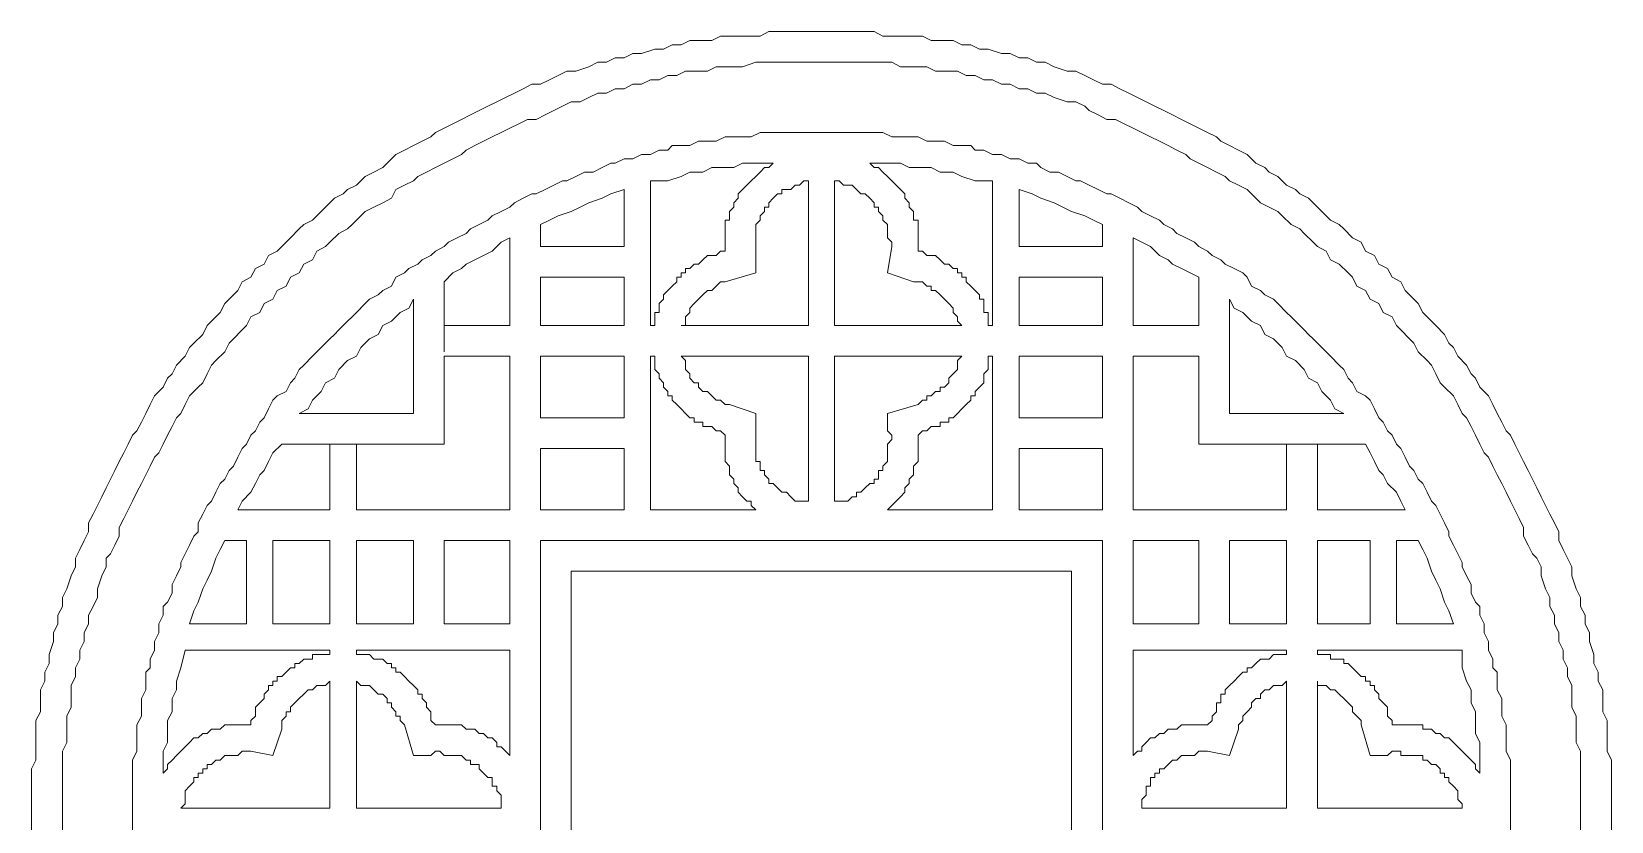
# Model space of a CAD drawing. Extents: x -66030 to 95157, y -13132 to 45879.
# Drawn here: x -27476 to -26070, y 14821 to 15524 of the extents above; entities that cross this region are included whole.
import ezdxf

# ---------------------------------------------------------------- set-up
doc = ezdxf.new("R2010")
doc.units = 0
doc.header["$LTSCALE"] = 100
doc.header["$MEASUREMENT"] = 0
doc.layers.get('0').update_dxf_attribs({"linetype": 'CONTINUOUS'})

msp = doc.modelspace()

# ---------------------------------------------------------------- linework, layer by layer
at = {"lineweight": 0}
for points in [[(-27475.7, 14813.4), (-27475.7, 14821.2), (-27475.7, 14829.1), (-27475.7, 14840.8), (-27475.7, 14848.6), (-27475.7, 14856.4), (-27475.7, 14868.1), (-27471.8, 14875.9), (-27471.8, 14883.7), (-27471.8, 14891.6), (-27471.8, 14903.3), (-27471.8, 14911.1), (-27467.9, 14918.9), (-27467.9, 14926.7), (-27467.9, 14938.4), (-27464, 14946.2), (-27464, 14954.1), (-27460.1, 14961.9), (-27460.1, 14969.7), (-27456.2, 14981.4), (-27456.2, 14989.2), (-27452.2, 14997), (-27452.2, 15004.8), (-27448.3, 15012.6), (-27448.3, 15020.5), (-27444.4, 15028.3), (-27440.5, 15040), (-27436.6, 15047.8), (-27436.6, 15055.6), (-27432.7, 15063.4), (-27428.8, 15071.2), (-27424.9, 15079), (-27424.9, 15086.9), (-27421, 15094.7), (-27417.1, 15102.5), (-27413.2, 15110.3), (-27409.3, 15118.1), (-27405.4, 15125.9), (-27401.5, 15133.7), (-27397.6, 15141.5), (-27393.7, 15149.4), (-27389.8, 15157.2), (-27385.8, 15165), (-27381.9, 15168.9), (-27378, 15176.7), (-27374.1, 15184.5), (-27370.2, 15192.3), (-27366.3, 15200.1), (-27358.5, 15207.9), (-27354.6, 15215.8), (-27350.7, 15219.7), (-27346.8, 15227.5), (-27339, 15235.3), (-27335.1, 15243.1), (-27331.2, 15247), (-27323.4, 15254.8), (-27319.4, 15262.6), (-27315.5, 15266.5), (-27307.7, 15274.3), (-27303.8, 15282.2), (-27299.9, 15286.1), (-27292.1, 15293.9), (-27288.2, 15301.7), (-27280.4, 15305.6), (-27276.5, 15313.4), (-27268.7, 15317.3), (-27264.8, 15325.1), (-27257, 15329), (-27249.1, 15336.8), (-27245.2, 15340.7), (-27237.4, 15348.6), (-27233.5, 15352.5), (-27225.7, 15356.4), (-27217.9, 15364.2), (-27214, 15368.1), (-27206.2, 15375.9), (-27198.4, 15379.8), (-27194.5, 15383.7), (-27186.6, 15387.6), (-27178.8, 15395.4), (-27171, 15399.3), (-27163.2, 15403.2), (-27159.3, 15407.1), (-27151.5, 15415), (-27143.7, 15418.9), (-27135.9, 15422.8), (-27128.1, 15426.7), (-27120.2, 15430.6), (-27116.3, 15434.5), (-27108.5, 15438.4), (-27100.7, 15442.3), (-27092.9, 15446.2), (-27085.1, 15450.1), (-27077.3, 15454), (-27069.5, 15457.9), (-27061.7, 15461.8), (-27053.8, 15465.7), (-27046, 15469.6), (-27038.2, 15473.5), (-27030.4, 15477.5), (-27022.6, 15477.5), (-27014.8, 15481.4), (-27007, 15485.3), (-26999.2, 15489.2), (-26991.3, 15489.2), (-26979.6, 15493.1), (-26971.8, 15497), (-26964, 15497), (-26956.2, 15500.9), (-26948.4, 15500.9), (-26940.6, 15504.8), (-26932.8, 15504.8), (-26921, 15508.7), (-26913.2, 15508.7), (-26905.4, 15512.6), (-26897.6, 15512.6), (-26889.8, 15516.5), (-26878.1, 15516.5), (-26870.3, 15516.5), (-26862.4, 15520.4), (-26854.6, 15520.4), (-26842.9, 15520.4), (-26835.1, 15520.4), (-26827.3, 15520.4), (-26819.5, 15524.3), (-26807.8, 15524.3), (-26800, 15524.3), (-26792.1, 15524.3), (-26780.4, 15524.3), (-26772.6, 15524.3), (-26772.6, 15524.3), (-26764.8, 15524.3), (-26753.1, 15524.3), (-26745.3, 15524.3), (-26737.5, 15524.3), (-26725.7, 15524.3), (-26717.9, 15520.4), (-26710.1, 15520.4), (-26702.3, 15520.4), (-26690.6, 15520.4), (-26682.8, 15520.4), (-26675, 15516.5), (-26667.1, 15516.5), (-26655.4, 15516.5), (-26647.6, 15512.6), (-26639.8, 15512.6), (-26632, 15508.7), (-26624.2, 15508.7), (-26612.5, 15504.8), (-26604.7, 15504.8), (-26596.8, 15500.9), (-26589, 15500.9), (-26581.2, 15497), (-26573.4, 15497), (-26565.6, 15493.1), (-26553.9, 15489.2), (-26546.1, 15489.2), (-26538.3, 15485.3), (-26530.4, 15481.4), (-26522.6, 15477.5), (-26514.8, 15477.5), (-26507, 15473.5), (-26499.2, 15469.6), (-26491.4, 15465.7), (-26483.6, 15461.8), (-26475.8, 15457.9), (-26467.9, 15454), (-26460.1, 15450.1), (-26452.3, 15446.2), (-26444.5, 15442.3), (-26436.7, 15438.4), (-26428.9, 15434.5), (-26421.1, 15430.6), (-26417.2, 15426.7), (-26409.4, 15422.8), (-26401.5, 15418.9), (-26393.7, 15415), (-26385.9, 15407.1), (-26378.1, 15403.2), (-26374.2, 15399.3), (-26366.4, 15395.4), (-26358.6, 15387.6), (-26350.8, 15383.7), (-26346.9, 15379.8), (-26339, 15375.9), (-26331.2, 15368.1), (-26327.3, 15364.2), (-26319.5, 15356.4), (-26311.7, 15352.5), (-26307.8, 15348.6), (-26300, 15340.7), (-26292.2, 15336.8), (-26288.3, 15329), (-26280.5, 15325.1), (-26276.6, 15317.3), (-26268.7, 15313.4), (-26264.8, 15305.6), (-26257, 15301.7), (-26253.1, 15293.9), (-26245.3, 15286.1), (-26241.4, 15282.2), (-26237.5, 15274.3), (-26229.7, 15266.5), (-26225.8, 15262.6), (-26218, 15254.8), (-26214.1, 15247), (-26210.2, 15243.1), (-26206.2, 15235.3), (-26198.4, 15227.5), (-26194.5, 15219.7), (-26190.6, 15215.8), (-26186.7, 15207.9), (-26178.9, 15200.1), (-26175, 15192.3), (-26171.1, 15184.5), (-26167.2, 15176.7), (-26163.3, 15168.9), (-26159.4, 15165), (-26155.5, 15157.2), (-26151.6, 15149.4), (-26147.7, 15141.5), (-26143.7, 15133.7), (-26139.8, 15125.9), (-26135.9, 15118.1), (-26132, 15110.3), (-26128.1, 15102.5), (-26124.2, 15094.7), (-26120.3, 15086.9), (-26116.4, 15079), (-26116.4, 15071.2), (-26112.5, 15063.4), (-26108.6, 15055.6), (-26104.7, 15047.8), (-26104.7, 15040), (-26100.8, 15028.3), (-26096.9, 15020.5), (-26096.9, 15012.6), (-26093, 15004.8), (-26093, 14997), (-26089.1, 14989.2), (-26089.1, 14981.4), (-26085.2, 14969.7), (-26085.2, 14961.9), (-26081.3, 14954.1), (-26081.3, 14946.2), (-26077.3, 14938.4), (-26077.3, 14926.7), (-26077.3, 14918.9), (-26073.4, 14911.1), (-26073.4, 14903.3), (-26073.4, 14891.6), (-26073.4, 14883.7), (-26069.5, 14875.9), (-26069.5, 14868.1), (-26069.5, 14856.4), (-26069.5, 14848.6), (-26069.5, 14840.8), (-26069.5, 14829.1), (-26069.5, 14821.2), (-26069.5, 14813.4)], [(-27448.3, 14813.4), (-27448.3, 14821.2), (-27448.3, 14829.1), (-27448.3, 14836.9), (-27448.3, 14848.6), (-27448.3, 14856.4), (-27448.3, 14864.2), (-27448.3, 14872), (-27448.3, 14883.7), (-27444.4, 14891.6), (-27444.4, 14899.4), (-27444.4, 14907.2), (-27444.4, 14915), (-27440.5, 14922.8), (-27440.5, 14930.6), (-27440.5, 14942.3), (-27436.6, 14950.1), (-27436.6, 14958), (-27432.7, 14965.8), (-27432.7, 14973.6), (-27428.8, 14981.4), (-27428.8, 14989.2), (-27424.9, 14997), (-27424.9, 15004.8), (-27421, 15012.6), (-27417.1, 15020.5), (-27417.1, 15028.3), (-27413.2, 15040), (-27409.3, 15047.8), (-27409.3, 15055.6), (-27405.4, 15059.5), (-27401.5, 15067.3), (-27397.6, 15075.1), (-27397.6, 15082.9), (-27393.7, 15090.8), (-27389.8, 15098.6), (-27385.8, 15106.4), (-27381.9, 15114.2), (-27378, 15122), (-27374.1, 15129.8), (-27370.2, 15137.6), (-27366.3, 15145.4), (-27362.4, 15149.4), (-27358.5, 15157.2), (-27354.6, 15165), (-27350.7, 15172.8), (-27346.8, 15180.6), (-27342.9, 15184.5), (-27339, 15192.3), (-27335.1, 15200.1), (-27327.3, 15207.9), (-27323.4, 15211.8), (-27319.4, 15219.7), (-27315.5, 15227.5), (-27311.6, 15231.4), (-27303.8, 15239.2), (-27299.9, 15247), (-27296, 15250.9), (-27288.2, 15258.7), (-27284.3, 15262.6), (-27280.4, 15270.4), (-27272.6, 15274.3), (-27268.7, 15282.2), (-27260.9, 15286.1), (-27257, 15293.9), (-27249.1, 15297.8), (-27245.2, 15305.6), (-27237.4, 15309.5), (-27233.5, 15317.3), (-27225.7, 15321.2), (-27221.8, 15329), (-27214, 15332.9), (-27210.1, 15336.8), (-27202.3, 15344.6), (-27194.5, 15348.6), (-27190.5, 15352.5), (-27182.7, 15360.3), (-27178.8, 15364.2), (-27171, 15368.1), (-27163.2, 15372), (-27155.4, 15375.9), (-27151.5, 15383.7), (-27143.7, 15387.6), (-27135.9, 15391.5), (-27132, 15395.4), (-27124.1, 15399.3), (-27116.3, 15403.2), (-27108.5, 15407.1), (-27100.7, 15411.1), (-27092.9, 15415), (-27089, 15418.9), (-27081.2, 15422.8), (-27073.4, 15426.7), (-27065.6, 15430.6), (-27057.7, 15434.5), (-27049.9, 15438.4), (-27042.1, 15442.3), (-27034.3, 15446.2), (-27026.5, 15446.2), (-27018.7, 15450.1), (-27010.9, 15454), (-27003.1, 15457.9), (-26995.3, 15461.8), (-26987.4, 15461.8), (-26979.6, 15465.7), (-26971.8, 15469.6), (-26964, 15469.6), (-26956.2, 15473.5), (-26948.4, 15473.5), (-26940.6, 15477.5), (-26932.8, 15477.5), (-26924.9, 15481.4), (-26917.1, 15481.4), (-26909.3, 15485.3), (-26901.5, 15485.3), (-26893.7, 15489.2), (-26882, 15489.2), (-26874.2, 15489.2), (-26866.4, 15493.1), (-26858.5, 15493.1), (-26850.7, 15493.1), (-26842.9, 15493.1), (-26831.2, 15497), (-26823.4, 15497), (-26815.6, 15497), (-26807.8, 15497), (-26800, 15497), (-26788.2, 15497), (-26780.4, 15497), (-26772.6, 15497), (-26772.6, 15497), (-26764.8, 15497), (-26757, 15497), (-26745.3, 15497), (-26737.5, 15497), (-26729.6, 15497), (-26721.8, 15497), (-26710.1, 15497), (-26702.3, 15493.1), (-26694.5, 15493.1), (-26686.7, 15493.1), (-26678.9, 15493.1), (-26671.1, 15489.2), (-26663.2, 15489.2), (-26651.5, 15489.2), (-26643.7, 15485.3), (-26635.9, 15485.3), (-26628.1, 15481.4), (-26620.3, 15481.4), (-26612.5, 15477.5), (-26604.7, 15477.5), (-26596.8, 15473.5), (-26589, 15473.5), (-26581.2, 15469.6), (-26573.4, 15469.6), (-26565.6, 15465.7), (-26553.9, 15461.8), (-26546.1, 15461.8), (-26538.3, 15457.9), (-26534.3, 15454), (-26526.5, 15450.1), (-26518.7, 15446.2), (-26510.9, 15446.2), (-26503.1, 15442.3), (-26495.3, 15438.4), (-26487.5, 15434.5), (-26479.7, 15430.6), (-26471.9, 15426.7), (-26464, 15422.8), (-26456.2, 15418.9), (-26448.4, 15415), (-26444.5, 15411.1), (-26436.7, 15407.1), (-26428.9, 15403.2), (-26421.1, 15399.3), (-26413.3, 15395.4), (-26409.4, 15391.5), (-26401.5, 15387.6), (-26393.7, 15383.7), (-26385.9, 15375.9), (-26382, 15372), (-26374.2, 15368.1), (-26366.4, 15364.2), (-26362.5, 15360.3), (-26354.7, 15352.5), (-26346.9, 15348.6), (-26343, 15344.6), (-26335.1, 15336.8), (-26331.2, 15332.9), (-26323.4, 15329), (-26319.5, 15321.2), (-26311.7, 15317.3), (-26303.9, 15309.5), (-26300, 15305.6), (-26296.1, 15297.8), (-26288.3, 15293.9), (-26284.4, 15286.1), (-26276.6, 15282.2), (-26272.6, 15274.3), (-26264.8, 15270.4), (-26260.9, 15262.6), (-26257, 15258.7), (-26249.2, 15250.9), (-26245.3, 15247), (-26241.4, 15239.2), (-26233.6, 15231.4), (-26229.7, 15227.5), (-26225.8, 15219.7), (-26221.9, 15211.8), (-26218, 15207.9), (-26210.2, 15200.1), (-26206.2, 15192.3), (-26202.3, 15184.5), (-26198.4, 15180.6), (-26194.5, 15172.8), (-26190.6, 15165), (-26186.7, 15157.2), (-26182.8, 15149.4), (-26178.9, 15145.4), (-26175, 15137.6), (-26171.1, 15129.8), (-26167.2, 15122), (-26163.3, 15114.2), (-26159.4, 15106.4), (-26155.5, 15098.6), (-26151.6, 15090.8), (-26147.7, 15082.9), (-26147.7, 15075.1), (-26143.7, 15067.3), (-26139.8, 15059.5), (-26135.9, 15055.6), (-26132, 15047.8), (-26132, 15040), (-26128.1, 15028.3), (-26124.2, 15020.5), (-26124.2, 15012.6), (-26120.3, 15004.8), (-26120.3, 14997), (-26116.4, 14989.2), (-26116.4, 14981.4), (-26112.5, 14973.6), (-26112.5, 14965.8), (-26108.6, 14958), (-26108.6, 14950.1), (-26104.7, 14942.3), (-26104.7, 14930.6), (-26104.7, 14922.8), (-26100.8, 14915), (-26100.8, 14907.2), (-26100.8, 14899.4), (-26100.8, 14891.6), (-26096.9, 14883.7), (-26096.9, 14872), (-26096.9, 14864.2), (-26096.9, 14856.4), (-26096.9, 14848.6), (-26096.9, 14836.9), (-26096.9, 14829.1), (-26096.9, 14821.2), (-26096.9, 14813.4)], [(-27385.8, 14813.4), (-27385.8, 14821.2), (-27385.8, 14829.1), (-27385.8, 14836.9), (-27385.8, 14844.7), (-27385.8, 14852.5), (-27385.8, 14860.3), (-27385.8, 14868.1), (-27385.8, 14875.9), (-27381.9, 14883.7), (-27381.9, 14891.6), (-27381.9, 14899.4), (-27381.9, 14907.2), (-27378, 14915), (-27378, 14922.8), (-27378, 14930.6), (-27374.1, 14938.4), (-27374.1, 14946.2), (-27374.1, 14954.1), (-27370.2, 14958), (-27370.2, 14965.8), (-27366.3, 14973.6), (-27366.3, 14981.4), (-27362.4, 14989.2), (-27362.4, 14997), (-27358.5, 15004.8), (-27358.5, 15012.6), (-27354.6, 15016.5), (-27350.7, 15024.4), (-27350.7, 15032.2), (-27346.8, 15040), (-27342.9, 15047.8), (-27342.9, 15051.7), (-27339, 15059.5), (-27335.1, 15067.3), (-27331.2, 15075.1), (-27327.3, 15079), (-27327.3, 15086.9), (-27323.4, 15094.7), (-27319.4, 15102.5), (-27315.5, 15106.4), (-27311.6, 15114.2), (-27307.7, 15122), (-27303.8, 15125.9), (-27299.9, 15133.7), (-27296, 15137.6), (-27292.1, 15145.4), (-27288.2, 15153.3), (-27284.3, 15157.2), (-27280.4, 15165), (-27276.5, 15168.9), (-27272.6, 15176.7), (-27268.7, 15180.6), (-27264.8, 15188.4), (-27260.9, 15196.2), (-27257, 15200.1), (-27249.1, 15204), (-27245.2, 15211.8), (-27241.3, 15215.8), (-27237.4, 15223.6), (-27233.5, 15227.5), (-27225.7, 15235.3), (-27221.8, 15239.2), (-27217.9, 15243.1), (-27210.1, 15250.9), (-27206.2, 15254.8), (-27202.3, 15258.7), (-27194.5, 15266.5), (-27190.5, 15270.4), (-27186.6, 15274.3), (-27178.8, 15282.2), (-27174.9, 15286.1), (-27167.1, 15290), (-27163.2, 15293.9), (-27155.4, 15297.8), (-27151.5, 15305.6), (-27143.7, 15309.5), (-27139.8, 15313.4), (-27132, 15317.3), (-27128.1, 15321.2), (-27120.2, 15325.1), (-27116.3, 15329), (-27108.5, 15332.9), (-27104.6, 15336.8), (-27096.8, 15340.7), (-27089, 15344.6), (-27085.1, 15348.6), (-27077.3, 15352.5), (-27069.5, 15356.4), (-27065.6, 15360.3), (-27057.7, 15364.2), (-27049.9, 15368.1), (-27046, 15372), (-27038.2, 15375.9), (-27030.4, 15379.8), (-27026.5, 15379.8), (-27018.7, 15383.7), (-27010.9, 15387.6), (-27003.1, 15391.5), (-26999.2, 15391.5), (-26991.3, 15395.4), (-26983.5, 15399.3), (-26975.7, 15399.3), (-26967.9, 15403.2), (-26960.1, 15407.1), (-26956.2, 15407.1), (-26948.4, 15411.1), (-26940.6, 15411.1), (-26932.8, 15415), (-26924.9, 15415), (-26917.1, 15418.9), (-26909.3, 15418.9), (-26905.4, 15422.8), (-26897.6, 15422.8), (-26889.8, 15422.8), (-26882, 15426.7), (-26874.2, 15426.7), (-26866.4, 15426.7), (-26858.5, 15430.6), (-26850.7, 15430.6), (-26842.9, 15430.6), (-26835.1, 15430.6), (-26827.3, 15434.5), (-26819.5, 15434.5), (-26811.7, 15434.5), (-26803.9, 15434.5), (-26796, 15434.5), (-26788.2, 15434.5), (-26780.4, 15434.5), (-26772.6, 15434.5), (-26772.6, 15434.5), (-26764.8, 15434.5), (-26757, 15434.5), (-26749.2, 15434.5), (-26741.4, 15434.5), (-26733.6, 15434.5), (-26725.7, 15434.5), (-26717.9, 15434.5), (-26710.1, 15430.6), (-26702.3, 15430.6), (-26694.5, 15430.6), (-26686.7, 15430.6), (-26678.9, 15426.7), (-26671.1, 15426.7), (-26663.2, 15426.7), (-26655.4, 15422.8), (-26647.6, 15422.8), (-26639.8, 15422.8), (-26635.9, 15418.9), (-26628.1, 15418.9), (-26620.3, 15415), (-26612.5, 15415), (-26604.7, 15411.1), (-26596.8, 15411.1), (-26589, 15407.1), (-26581.2, 15407.1), (-26577.3, 15403.2), (-26569.5, 15399.3), (-26561.7, 15399.3), (-26553.9, 15395.4), (-26546.1, 15391.5), (-26542.2, 15391.5), (-26534.3, 15387.6), (-26526.5, 15383.7), (-26518.7, 15379.8), (-26514.8, 15379.8), (-26507, 15375.9), (-26499.2, 15372), (-26491.4, 15368.1), (-26487.5, 15364.2), (-26479.7, 15360.3), (-26471.9, 15356.4), (-26467.9, 15352.5), (-26460.1, 15348.6), (-26456.2, 15344.6), (-26448.4, 15340.7), (-26440.6, 15336.8), (-26436.7, 15332.9), (-26428.9, 15329), (-26425, 15325.1), (-26417.2, 15321.2), (-26413.3, 15317.3), (-26405.4, 15313.4), (-26397.6, 15309.5), (-26393.7, 15305.6), (-26389.8, 15297.8), (-26382, 15293.9), (-26378.1, 15290), (-26370.3, 15286.1), (-26366.4, 15282.2), (-26358.6, 15274.3), (-26354.7, 15270.4), (-26350.8, 15266.5), (-26343, 15258.7), (-26339, 15254.8), (-26335.1, 15250.9), (-26327.3, 15243.1), (-26323.4, 15239.2), (-26319.5, 15235.3), (-26311.7, 15227.5), (-26307.8, 15223.6), (-26303.9, 15215.8), (-26300, 15211.8), (-26296.1, 15204), (-26288.3, 15200.1), (-26284.4, 15196.2), (-26280.5, 15188.4), (-26276.6, 15180.6), (-26272.6, 15176.7), (-26268.7, 15168.9), (-26264.8, 15165), (-26260.9, 15157.2), (-26257, 15153.3), (-26253.1, 15145.4), (-26249.2, 15137.6), (-26245.3, 15133.7), (-26241.4, 15125.9), (-26237.5, 15122), (-26233.6, 15114.2), (-26229.7, 15106.4), (-26225.8, 15102.5), (-26221.9, 15094.7), (-26218, 15086.9), (-26214.1, 15079), (-26214.1, 15075.1), (-26210.2, 15067.3), (-26206.2, 15059.5), (-26202.3, 15051.7), (-26202.3, 15047.8), (-26198.4, 15040), (-26194.5, 15032.2), (-26194.5, 15024.4), (-26190.6, 15016.5), (-26186.7, 15012.6), (-26186.7, 15004.8), (-26182.8, 14997), (-26182.8, 14989.2), (-26178.9, 14981.4), (-26178.9, 14973.6), (-26175, 14965.8), (-26175, 14958), (-26171.1, 14954.1), (-26171.1, 14946.2), (-26171.1, 14938.4), (-26167.2, 14930.6), (-26167.2, 14922.8), (-26167.2, 14915), (-26163.3, 14907.2), (-26163.3, 14899.4), (-26163.3, 14891.6), (-26163.3, 14883.7), (-26159.4, 14875.9), (-26159.4, 14868.1), (-26159.4, 14860.3), (-26159.4, 14852.5), (-26159.4, 14844.7), (-26159.4, 14836.9), (-26159.4, 14829.1), (-26159.4, 14821.2), (-26159.4, 14813.4)]]:
    msp.add_lwpolyline(points, dxfattribs=at)
for points in [[(-26924.9, 15391.5), (-26924.9, 15262.6), (-26921, 15262.6), (-26921, 15262.6), (-26921, 15266.5), (-26921, 15270.4), (-26921, 15274.3), (-26917.1, 15274.3), (-26917.1, 15278.2), (-26917.1, 15282.2), (-26913.2, 15286.1), (-26913.2, 15286.1), (-26913.2, 15290), (-26909.3, 15293.9), (-26909.3, 15293.9), (-26905.4, 15297.8), (-26905.4, 15297.8), (-26901.5, 15301.7), (-26901.5, 15305.6), (-26897.6, 15305.6), (-26897.6, 15309.5), (-26893.7, 15309.5), (-26893.7, 15313.4), (-26889.8, 15313.4), (-26885.9, 15317.3), (-26885.9, 15317.3), (-26882, 15317.3), (-26878.1, 15321.2), (-26878.1, 15321.2), (-26874.2, 15325.1), (-26870.3, 15325.1), (-26866.4, 15325.1), (-26866.4, 15325.1), (-26862.4, 15329), (-26858.5, 15329), (-26858.5, 15332.9), (-26858.5, 15332.9), (-26858.5, 15336.8), (-26858.5, 15340.7), (-26858.5, 15344.6), (-26858.5, 15344.6), (-26858.5, 15348.6), (-26858.5, 15352.5), (-26858.5, 15356.4), (-26854.6, 15356.4), (-26854.6, 15360.3), (-26854.6, 15364.2), (-26854.6, 15364.2), (-26850.7, 15368.1), (-26850.7, 15372), (-26850.7, 15372), (-26846.8, 15375.9), (-26846.8, 15375.9), (-26846.8, 15379.8), (-26842.9, 15383.7), (-26842.9, 15383.7), (-26839, 15387.6), (-26839, 15387.6), (-26835.1, 15391.5), (-26835.1, 15391.5), (-26831.2, 15395.4), (-26831.2, 15395.4), (-26827.3, 15399.3), (-26827.3, 15399.3), (-26823.4, 15403.2), (-26819.5, 15403.2), (-26819.5, 15403.2), (-26815.6, 15407.1), (-26815.6, 15407.1), (-26819.5, 15407.1), (-26827.3, 15407.1), (-26835.1, 15407.1), (-26842.9, 15407.1), (-26850.7, 15403.2), (-26854.6, 15403.2), (-26862.4, 15403.2), (-26870.3, 15403.2), (-26878.1, 15399.3), (-26882, 15399.3), (-26889.8, 15399.3), (-26897.6, 15395.4), (-26909.3, 15391.5), (-26924.9, 15391.5)], [(-26620.3, 15262.6), (-26624.2, 15262.6), (-26624.2, 15262.6), (-26624.2, 15266.5), (-26624.2, 15270.4), (-26624.2, 15274.3), (-26628.1, 15274.3), (-26628.1, 15278.2), (-26628.1, 15282.2), (-26628.1, 15286.1), (-26632, 15286.1), (-26632, 15290), (-26635.9, 15293.9), (-26635.9, 15293.9), (-26639.8, 15297.8), (-26639.8, 15297.8), (-26643.7, 15301.7), (-26643.7, 15305.6), (-26647.6, 15305.6), (-26647.6, 15309.5), (-26651.5, 15309.5), (-26651.5, 15313.4), (-26655.4, 15313.4), (-26659.3, 15317.3), (-26659.3, 15317.3), (-26663.2, 15317.3), (-26667.1, 15321.2), (-26667.1, 15321.2), (-26671.1, 15325.1), (-26675, 15325.1), (-26678.9, 15325.1), (-26678.9, 15325.1), (-26682.8, 15329), (-26686.7, 15329), (-26686.7, 15332.9), (-26686.7, 15332.9), (-26686.7, 15336.8), (-26686.7, 15340.7), (-26686.7, 15344.6), (-26686.7, 15344.6), (-26686.7, 15348.6), (-26686.7, 15352.5), (-26686.7, 15356.4), (-26690.6, 15356.4), (-26690.6, 15360.3), (-26690.6, 15364.2), (-26690.6, 15364.2), (-26694.5, 15368.1), (-26694.5, 15372), (-26694.5, 15372), (-26698.4, 15375.9), (-26698.4, 15375.9), (-26698.4, 15379.8), (-26702.3, 15383.7), (-26702.3, 15383.7), (-26706.2, 15387.6), (-26706.2, 15387.6), (-26710.1, 15391.5), (-26710.1, 15391.5), (-26714, 15395.4), (-26714, 15395.4), (-26717.9, 15399.3), (-26717.9, 15399.3), (-26721.8, 15403.2), (-26721.8, 15403.2), (-26725.7, 15403.2), (-26729.6, 15407.1), (-26729.6, 15407.1), (-26725.7, 15407.1), (-26717.9, 15407.1), (-26710.1, 15407.1), (-26702.3, 15407.1), (-26694.5, 15403.2), (-26690.6, 15403.2), (-26682.8, 15403.2), (-26675, 15403.2), (-26667.1, 15399.3), (-26663.2, 15399.3), (-26655.4, 15399.3), (-26647.6, 15395.4), (-26635.9, 15391.5), (-26620.3, 15391.5), (-26620.3, 15262.6)], [(-26948.4, 15332.9), (-26948.4, 15383.7), (-26960.1, 15379.8), (-26967.9, 15375.9), (-26979.6, 15372), (-26987.4, 15368.1), (-26995.3, 15364.2), (-27007, 15360.3), (-27014.8, 15356.4), (-27022.6, 15352.5), (-27022.6, 15332.9), (-26948.4, 15332.9)], [(-26784.3, 15391.5), (-26784.3, 15262.6), (-26897.6, 15262.6), (-26893.7, 15262.6), (-26893.7, 15266.5), (-26893.7, 15270.4), (-26889.8, 15274.3), (-26889.8, 15278.2), (-26885.9, 15282.2), (-26885.9, 15282.2), (-26882, 15286.1), (-26878.1, 15290), (-26878.1, 15290), (-26874.2, 15293.9), (-26870.3, 15293.9), (-26866.4, 15297.8), (-26866.4, 15297.8), (-26862.4, 15301.7), (-26858.5, 15301.7), (-26831.2, 15309.5), (-26831.2, 15321.2), (-26831.2, 15325.1), (-26831.2, 15329), (-26831.2, 15336.8), (-26831.2, 15336.8), (-26831.2, 15340.7), (-26831.2, 15344.6), (-26831.2, 15344.6), (-26831.2, 15348.6), (-26831.2, 15352.5), (-26827.3, 15356.4), (-26827.3, 15356.4), (-26827.3, 15360.3), (-26823.4, 15364.2), (-26823.4, 15368.1), (-26819.5, 15368.1), (-26819.5, 15372), (-26815.6, 15375.9), (-26815.6, 15375.9), (-26811.7, 15379.8), (-26807.8, 15379.8), (-26807.8, 15383.7), (-26803.9, 15383.7), (-26800, 15383.7), (-26796, 15387.6), (-26792.1, 15387.6), (-26788.2, 15391.5), (-26784.3, 15391.5)], [(-26760.9, 15262.6), (-26760.9, 15391.5), (-26757, 15391.5), (-26753.1, 15387.6), (-26749.2, 15387.6), (-26745.3, 15387.6), (-26741.4, 15383.7), (-26741.4, 15383.7), (-26737.5, 15379.8), (-26733.6, 15379.8), (-26733.6, 15379.8), (-26729.6, 15375.9), (-26729.6, 15375.9), (-26725.7, 15372), (-26725.7, 15368.1), (-26721.8, 15368.1), (-26721.8, 15364.2), (-26717.9, 15360.3), (-26717.9, 15360.3), (-26717.9, 15356.4), (-26714, 15352.5), (-26714, 15348.6), (-26714, 15348.6), (-26714, 15344.6), (-26714, 15340.7), (-26710.1, 15336.8), (-26710.1, 15332.9), (-26710.1, 15332.9), (-26714, 15309.5), (-26690.6, 15301.7), (-26686.7, 15301.7), (-26682.8, 15301.7), (-26678.9, 15297.8), (-26675, 15297.8), (-26675, 15293.9), (-26671.1, 15293.9), (-26667.1, 15290), (-26663.2, 15286.1), (-26663.2, 15286.1), (-26663.2, 15286.1), (-26659.3, 15282.2), (-26659.3, 15282.2), (-26655.4, 15278.2), (-26655.4, 15274.3), (-26651.5, 15270.4), (-26651.5, 15266.5), (-26651.5, 15266.5), (-26647.6, 15262.6), (-26760.9, 15262.6)], [(-26522.6, 15332.9), (-26596.8, 15332.9), (-26596.8, 15383.7), (-26585.1, 15379.8), (-26577.3, 15375.9), (-26565.6, 15372), (-26557.8, 15368.1), (-26550, 15364.2), (-26538.3, 15360.3), (-26530.4, 15356.4), (-26522.6, 15352.5), (-26522.6, 15332.9)], [(-27108.5, 15239.2), (-27108.5, 15301.7), (-27100.7, 15309.5), (-27092.9, 15313.4), (-27089, 15317.3), (-27081.2, 15321.2), (-27073.4, 15325.1), (-27065.6, 15329), (-27057.7, 15336.8), (-27049.9, 15340.7), (-27049.9, 15262.6), (-27108.5, 15262.6), (-27108.5, 15239.2)], [(-26495.3, 15262.6), (-26436.7, 15262.6), (-26436.7, 15305.6), (-26444.5, 15309.5), (-26452.3, 15313.4), (-26460.1, 15317.3), (-26464, 15321.2), (-26471.9, 15325.1), (-26479.7, 15332.9), (-26487.5, 15336.8), (-26495.3, 15340.7), (-26495.3, 15262.6)], [(-26948.4, 15262.6), (-26948.4, 15305.6), (-27022.6, 15305.6), (-27022.6, 15262.6), (-26948.4, 15262.6)], [(-26596.8, 15305.6), (-26522.6, 15305.6), (-26522.6, 15262.6), (-26596.8, 15262.6), (-26596.8, 15305.6)], [(-27135.9, 15286.1), (-27135.9, 15184.5), (-27237.4, 15184.5), (-27229.6, 15188.4), (-27225.7, 15196.2), (-27217.9, 15204), (-27214, 15211.8), (-27206.2, 15215.8), (-27202.3, 15223.6), (-27194.5, 15231.4), (-27186.6, 15235.3), (-27182.7, 15243.1), (-27174.9, 15250.9), (-27167.1, 15254.8), (-27163.2, 15262.6), (-27155.4, 15266.5), (-27147.6, 15274.3), (-27139.8, 15278.2), (-27135.9, 15286.1)], [(-26409.4, 15286.1), (-26405.4, 15278.2), (-26397.6, 15274.3), (-26389.8, 15266.5), (-26382, 15262.6), (-26378.1, 15254.8), (-26370.3, 15250.9), (-26362.5, 15243.1), (-26358.6, 15235.3), (-26350.8, 15231.4), (-26343, 15223.6), (-26339, 15215.8), (-26331.2, 15211.8), (-26327.3, 15204), (-26319.5, 15196.2), (-26315.6, 15188.4), (-26307.8, 15184.5), (-26409.4, 15184.5), (-26409.4, 15286.1)], [(-27108.5, 15184.5), (-27108.5, 15235.3), (-27049.9, 15235.3), (-27049.9, 15098.6), (-27186.6, 15098.6), (-27186.6, 15157.2), (-27210.1, 15157.2), (-27135.9, 15157.2), (-27108.5, 15157.2), (-27108.5, 15184.5)], [(-26948.4, 15180.6), (-26948.4, 15235.3), (-27022.6, 15235.3), (-27022.6, 15180.6), (-26948.4, 15180.6)], [(-26924.9, 15235.3), (-26924.9, 15098.6), (-26831.2, 15098.6), (-26835.1, 15102.5), (-26835.1, 15106.4), (-26839, 15106.4), (-26842.9, 15110.3), (-26846.8, 15114.2), (-26846.8, 15118.1), (-26850.7, 15122), (-26850.7, 15125.9), (-26854.6, 15129.8), (-26854.6, 15133.7), (-26854.6, 15137.6), (-26858.5, 15141.5), (-26858.5, 15149.4), (-26858.5, 15153.3), (-26858.5, 15157.2), (-26858.5, 15161.1), (-26858.5, 15165), (-26858.5, 15165), (-26862.4, 15168.9), (-26866.4, 15168.9), (-26866.4, 15168.9), (-26870.3, 15172.8), (-26874.2, 15172.8), (-26878.1, 15172.8), (-26878.1, 15176.7), (-26882, 15176.7), (-26885.9, 15176.7), (-26885.9, 15180.6), (-26889.8, 15180.6), (-26893.7, 15184.5), (-26893.7, 15184.5), (-26897.6, 15188.4), (-26897.6, 15188.4), (-26901.5, 15192.3), (-26901.5, 15192.3), (-26905.4, 15196.2), (-26905.4, 15200.1), (-26909.3, 15200.1), (-26909.3, 15204), (-26913.2, 15207.9), (-26913.2, 15207.9), (-26913.2, 15211.8), (-26917.1, 15215.8), (-26917.1, 15215.8), (-26917.1, 15219.7), (-26921, 15223.6), (-26921, 15227.5), (-26921, 15227.5), (-26921, 15231.4), (-26921, 15235.3), (-26924.9, 15235.3)], [(-26784.3, 15235.3), (-26784.3, 15106.4), (-26788.2, 15106.4), (-26792.1, 15106.4), (-26792.1, 15106.4), (-26796, 15106.4), (-26800, 15110.3), (-26803.9, 15114.2), (-26807.8, 15114.2), (-26807.8, 15114.2), (-26811.7, 15118.1), (-26811.7, 15118.1), (-26811.7, 15118.1), (-26815.6, 15122), (-26815.6, 15122), (-26819.5, 15122), (-26819.5, 15125.9), (-26819.5, 15125.9), (-26823.4, 15129.8), (-26823.4, 15129.8), (-26823.4, 15133.7), (-26827.3, 15133.7), (-26827.3, 15137.6), (-26827.3, 15141.5), (-26831.2, 15141.5), (-26831.2, 15145.4), (-26831.2, 15145.4), (-26831.2, 15149.4), (-26831.2, 15149.4), (-26831.2, 15153.3), (-26831.2, 15153.3), (-26831.2, 15157.2), (-26831.2, 15161.1), (-26831.2, 15161.1), (-26831.2, 15165), (-26831.2, 15184.5), (-26854.6, 15192.3), (-26858.5, 15192.3), (-26862.4, 15196.2), (-26866.4, 15196.2), (-26870.3, 15200.1), (-26870.3, 15200.1), (-26874.2, 15204), (-26878.1, 15204), (-26882, 15207.9), (-26882, 15207.9), (-26882, 15211.8), (-26885.9, 15211.8), (-26885.9, 15211.8), (-26889.8, 15215.8), (-26889.8, 15219.7), (-26893.7, 15223.6), (-26893.7, 15227.5), (-26893.7, 15231.4), (-26897.6, 15235.3), (-26784.3, 15235.3)], [(-26760.9, 15106.4), (-26760.9, 15235.3), (-26647.6, 15235.3), (-26651.5, 15231.4), (-26651.5, 15227.5), (-26651.5, 15223.6), (-26655.4, 15219.7), (-26655.4, 15219.7), (-26659.3, 15215.8), (-26659.3, 15211.8), (-26663.2, 15207.9), (-26667.1, 15207.9), (-26667.1, 15204), (-26671.1, 15204), (-26675, 15200.1), (-26678.9, 15200.1), (-26678.9, 15196.2), (-26682.8, 15196.2), (-26686.7, 15192.3), (-26714, 15184.5), (-26714, 15176.7), (-26714, 15168.9), (-26710.1, 15165), (-26710.1, 15161.1), (-26710.1, 15161.1), (-26714, 15157.2), (-26714, 15153.3), (-26714, 15153.3), (-26714, 15149.4), (-26714, 15145.4), (-26714, 15145.4), (-26714, 15141.5), (-26717.9, 15137.6), (-26717.9, 15133.7), (-26721.8, 15133.7), (-26721.8, 15129.8), (-26721.8, 15125.9), (-26725.7, 15125.9), (-26725.7, 15122), (-26729.6, 15122), (-26733.6, 15118.1), (-26733.6, 15118.1), (-26737.5, 15114.2), (-26741.4, 15114.2), (-26741.4, 15110.3), (-26745.3, 15110.3), (-26749.2, 15106.4), (-26753.1, 15106.4), (-26753.1, 15106.4), (-26757, 15106.4), (-26760.9, 15106.4)], [(-26620.3, 15235.3), (-26620.3, 15098.6), (-26714, 15098.6), (-26710.1, 15102.5), (-26706.2, 15106.4), (-26706.2, 15106.4), (-26702.3, 15110.3), (-26698.4, 15114.2), (-26698.4, 15118.1), (-26694.5, 15122), (-26694.5, 15125.9), (-26690.6, 15129.8), (-26690.6, 15133.7), (-26690.6, 15137.6), (-26686.7, 15141.5), (-26686.7, 15149.4), (-26686.7, 15153.3), (-26686.7, 15157.2), (-26686.7, 15161.1), (-26686.7, 15165), (-26686.7, 15165), (-26682.8, 15168.9), (-26678.9, 15168.9), (-26678.9, 15168.9), (-26675, 15172.8), (-26671.1, 15172.8), (-26667.1, 15172.8), (-26667.1, 15176.7), (-26663.2, 15176.7), (-26659.3, 15176.7), (-26659.3, 15180.6), (-26655.4, 15180.6), (-26651.5, 15184.5), (-26651.5, 15184.5), (-26647.6, 15188.4), (-26647.6, 15188.4), (-26643.7, 15192.3), (-26643.7, 15192.3), (-26639.8, 15196.2), (-26639.8, 15200.1), (-26635.9, 15200.1), (-26635.9, 15204), (-26632, 15207.9), (-26632, 15207.9), (-26628.1, 15211.8), (-26628.1, 15215.8), (-26628.1, 15215.8), (-26628.1, 15219.7), (-26624.2, 15223.6), (-26624.2, 15227.5), (-26624.2, 15227.5), (-26624.2, 15231.4), (-26624.2, 15235.3), (-26620.3, 15235.3)], [(-26596.8, 15180.6), (-26596.8, 15235.3), (-26522.6, 15235.3), (-26522.6, 15180.6), (-26596.8, 15180.6)], [(-26331.2, 15157.2), (-26331.2, 15098.6), (-26253.1, 15098.6), (-26257, 15106.4), (-26260.9, 15114.2), (-26268.7, 15122), (-26272.6, 15129.8), (-26276.6, 15133.7), (-26280.5, 15141.5), (-26284.4, 15149.4), (-26288.3, 15157.2), (-26409.4, 15157.2), (-26436.7, 15157.2), (-26436.7, 15184.5), (-26436.7, 15235.3), (-26495.3, 15235.3), (-26495.3, 15098.6), (-26358.6, 15098.6), (-26358.6, 15157.2), (-26331.2, 15157.2)], [(-27253, 15157.2), (-27210.1, 15157.2), (-27210.1, 15098.6), (-27292.1, 15098.6), (-27288.2, 15106.4), (-27280.4, 15114.2), (-27276.5, 15122), (-27272.6, 15129.8), (-27268.7, 15133.7), (-27264.8, 15141.5), (-27260.9, 15149.4), (-27253, 15157.2)], [(-26948.4, 15098.6), (-26948.4, 15153.3), (-27022.6, 15153.3), (-27022.6, 15098.6), (-26948.4, 15098.6)], [(-26596.8, 15098.6), (-26596.8, 15153.3), (-26522.6, 15153.3), (-26522.6, 15098.6), (-26596.8, 15098.6)], [(-27335.1, 14997), (-27284.3, 14997), (-27284.3, 15071.2), (-27303.8, 15071.2), (-27307.7, 15063.4), (-27311.6, 15055.6), (-27315.5, 15043.9), (-27319.4, 15036.1), (-27323.4, 15028.3), (-27327.3, 15016.5), (-27331.2, 15008.7), (-27335.1, 14997)], [(-27260.9, 14997), (-27210.1, 14997), (-27210.1, 15071.2), (-27260.9, 15071.2), (-27260.9, 14997)], [(-27186.6, 14997), (-27135.9, 14997), (-27135.9, 15071.2), (-27186.6, 15071.2), (-27186.6, 14997)], [(-27108.5, 14997), (-27049.9, 14997), (-27049.9, 15071.2), (-27108.5, 15071.2), (-27108.5, 14997)], [(-27022.6, 15071.2), (-27022.6, 14571.3), (-26522.6, 14571.3), (-26522.6, 15071.2), (-27022.6, 15071.2)], [(-27022.6, 15071.2), (-26522.6, 15071.2), (-26522.6, 14571.3), (-27022.6, 14571.3), (-27022.6, 15071.2)], [(-26495.3, 14997), (-26436.7, 14997), (-26436.7, 15071.2), (-26495.3, 15071.2), (-26495.3, 14997)], [(-26358.6, 14997), (-26358.6, 15071.2), (-26409.4, 15071.2), (-26409.4, 14997), (-26358.6, 14997)], [(-26331.2, 15071.2), (-26331.2, 14997), (-26284.4, 14997), (-26284.4, 15071.2), (-26331.2, 15071.2)], [(-26260.9, 14997), (-26210.2, 14997), (-26214.1, 15008.7), (-26218, 15016.5), (-26221.9, 15028.3), (-26225.8, 15036.1), (-26229.7, 15043.9), (-26233.6, 15055.6), (-26237.5, 15063.4), (-26241.4, 15071.2), (-26260.9, 15071.2), (-26260.9, 14997)], [(-26995.3, 15043.9), (-26550, 15043.9), (-26550, 14598.6), (-26995.3, 14598.6), (-26995.3, 15043.9)], [(-27210.1, 14973.6), (-27339, 14973.6), (-27342.9, 14958), (-27346.8, 14946.2), (-27346.8, 14938.4), (-27350.7, 14930.6), (-27350.7, 14926.7), (-27350.7, 14918.9), (-27354.6, 14911.1), (-27354.6, 14903.3), (-27354.6, 14899.4), (-27354.6, 14891.6), (-27358.5, 14883.7), (-27358.5, 14875.9), (-27358.5, 14868.1), (-27358.5, 14864.2), (-27358.5, 14864.2), (-27354.6, 14868.1), (-27354.6, 14872), (-27354.6, 14872), (-27350.7, 14875.9), (-27350.7, 14875.9), (-27346.8, 14879.8), (-27346.8, 14879.8), (-27342.9, 14883.7), (-27342.9, 14883.7), (-27339, 14887.7), (-27339, 14887.7), (-27335.1, 14891.6), (-27335.1, 14891.6), (-27331.2, 14895.5), (-27327.3, 14895.5), (-27327.3, 14895.5), (-27323.4, 14899.4), (-27323.4, 14899.4), (-27319.4, 14899.4), (-27315.5, 14903.3), (-27315.5, 14903.3), (-27311.6, 14903.3), (-27307.7, 14903.3), (-27303.8, 14907.2), (-27303.8, 14907.2), (-27299.9, 14907.2), (-27296, 14907.2), (-27296, 14907.2), (-27292.1, 14907.2), (-27288.2, 14907.2), (-27284.3, 14907.2), (-27284.3, 14907.2), (-27280.4, 14907.2), (-27280.4, 14911.1), (-27276.5, 14915), (-27276.5, 14915), (-27276.5, 14918.9), (-27276.5, 14922.8), (-27272.6, 14926.7), (-27272.6, 14926.7), (-27268.7, 14930.6), (-27268.7, 14934.5), (-27268.7, 14934.5), (-27264.8, 14938.4), (-27264.8, 14942.3), (-27260.9, 14942.3), (-27260.9, 14946.2), (-27257, 14946.2), (-27257, 14950.1), (-27253, 14950.1), (-27249.1, 14954.1), (-27249.1, 14954.1), (-27245.2, 14958), (-27241.3, 14958), (-27241.3, 14961.9), (-27237.4, 14961.9), (-27233.5, 14965.8), (-27233.5, 14965.8), (-27229.6, 14965.8), (-27225.7, 14965.8), (-27225.7, 14969.7), (-27221.8, 14969.7), (-27217.9, 14969.7), (-27214, 14969.7), (-27210.1, 14969.7), (-27210.1, 14973.6)], [(-27049.9, 14973.6), (-27186.6, 14973.6), (-27186.6, 14969.7), (-27182.7, 14969.7), (-27178.8, 14969.7), (-27174.9, 14969.7), (-27174.9, 14969.7), (-27171, 14965.8), (-27167.1, 14965.8), (-27167.1, 14965.8), (-27163.2, 14965.8), (-27159.3, 14961.9), (-27155.4, 14961.9), (-27155.4, 14958), (-27151.5, 14958), (-27151.5, 14954.1), (-27147.6, 14954.1), (-27143.7, 14950.1), (-27143.7, 14950.1), (-27139.8, 14946.2), (-27139.8, 14946.2), (-27135.9, 14942.3), (-27135.9, 14942.3), (-27132, 14938.4), (-27132, 14934.5), (-27128.1, 14934.5), (-27128.1, 14930.6), (-27124.1, 14926.7), (-27124.1, 14926.7), (-27124.1, 14922.8), (-27120.2, 14918.9), (-27120.2, 14915), (-27120.2, 14915), (-27120.2, 14911.1), (-27116.3, 14907.2), (-27116.3, 14907.2), (-27112.4, 14907.2), (-27108.5, 14907.2), (-27104.6, 14907.2), (-27100.7, 14907.2), (-27092.9, 14907.2), (-27089, 14903.3), (-27085.1, 14903.3), (-27081.2, 14903.3), (-27077.3, 14899.4), (-27073.4, 14899.4), (-27069.5, 14895.5), (-27065.6, 14895.5), (-27061.7, 14891.6), (-27061.7, 14887.7), (-27057.7, 14887.7), (-27053.8, 14883.7), (-27049.9, 14879.8), (-27049.9, 14973.6)], [(-26358.6, 14969.7), (-26358.6, 14973.6), (-26495.3, 14973.6), (-26495.3, 14879.8), (-26491.4, 14883.7), (-26487.5, 14883.7), (-26487.5, 14887.7), (-26483.6, 14891.6), (-26479.7, 14895.5), (-26475.8, 14895.5), (-26471.9, 14899.4), (-26467.9, 14899.4), (-26464, 14903.3), (-26460.1, 14903.3), (-26456.2, 14903.3), (-26452.3, 14907.2), (-26444.5, 14907.2), (-26440.6, 14907.2), (-26436.7, 14907.2), (-26432.8, 14907.2), (-26428.9, 14907.2), (-26428.9, 14907.2), (-26425, 14911.1), (-26425, 14915), (-26425, 14915), (-26421.1, 14918.9), (-26421.1, 14922.8), (-26421.1, 14926.7), (-26417.2, 14926.7), (-26417.2, 14930.6), (-26417.2, 14934.5), (-26413.3, 14934.5), (-26413.3, 14938.4), (-26409.4, 14942.3), (-26409.4, 14942.3), (-26405.4, 14946.2), (-26405.4, 14946.2), (-26401.5, 14950.1), (-26401.5, 14950.1), (-26397.6, 14954.1), (-26393.7, 14954.1), (-26393.7, 14958), (-26389.8, 14958), (-26385.9, 14961.9), (-26385.9, 14961.9), (-26382, 14965.8), (-26378.1, 14965.8), (-26378.1, 14965.8), (-26374.2, 14965.8), (-26370.3, 14969.7), (-26366.4, 14969.7), (-26366.4, 14969.7), (-26362.5, 14969.7), (-26358.6, 14969.7)], [(-26331.2, 14973.6), (-26331.2, 14969.7), (-26331.2, 14969.7), (-26327.3, 14969.7), (-26323.4, 14969.7), (-26319.5, 14969.7), (-26319.5, 14965.8), (-26315.6, 14965.8), (-26311.7, 14965.8), (-26307.8, 14965.8), (-26307.8, 14961.9), (-26303.9, 14961.9), (-26300, 14958), (-26300, 14958), (-26296.1, 14954.1), (-26296.1, 14954.1), (-26292.2, 14950.1), (-26288.3, 14950.1), (-26288.3, 14946.2), (-26284.4, 14946.2), (-26284.4, 14942.3), (-26280.5, 14942.3), (-26280.5, 14938.4), (-26276.6, 14934.5), (-26276.6, 14934.5), (-26276.6, 14930.6), (-26272.6, 14926.7), (-26272.6, 14926.7), (-26268.7, 14922.8), (-26268.7, 14918.9), (-26268.7, 14915), (-26268.7, 14915), (-26264.8, 14911.1), (-26264.8, 14907.2), (-26260.9, 14907.2), (-26260.9, 14907.2), (-26257, 14907.2), (-26253.1, 14907.2), (-26249.2, 14907.2), (-26249.2, 14907.2), (-26245.3, 14907.2), (-26241.4, 14907.2), (-26237.5, 14907.2), (-26237.5, 14903.3), (-26233.6, 14903.3), (-26229.7, 14903.3), (-26229.7, 14903.3), (-26225.8, 14899.4), (-26221.9, 14899.4), (-26221.9, 14899.4), (-26218, 14895.5), (-26218, 14895.5), (-26214.1, 14895.5), (-26210.2, 14891.6), (-26210.2, 14891.6), (-26206.2, 14887.7), (-26206.2, 14887.7), (-26202.3, 14883.7), (-26202.3, 14883.7), (-26198.4, 14879.8), (-26198.4, 14879.8), (-26194.5, 14875.9), (-26194.5, 14875.9), (-26190.6, 14872), (-26190.6, 14872), (-26190.6, 14868.1), (-26186.7, 14864.2), (-26186.7, 14864.2), (-26186.7, 14868.1), (-26186.7, 14875.9), (-26186.7, 14883.7), (-26186.7, 14891.6), (-26190.6, 14899.4), (-26190.6, 14903.3), (-26190.6, 14911.1), (-26190.6, 14918.9), (-26194.5, 14926.7), (-26194.5, 14930.6), (-26194.5, 14938.4), (-26198.4, 14946.2), (-26202.3, 14958), (-26202.3, 14973.6), (-26331.2, 14973.6)], [(-27342.9, 14833), (-27210.1, 14833), (-27210.1, 14946.2), (-27214, 14942.3), (-27217.9, 14942.3), (-27221.8, 14942.3), (-27225.7, 14938.4), (-27229.6, 14938.4), (-27233.5, 14934.5), (-27233.5, 14934.5), (-27237.4, 14930.6), (-27237.4, 14930.6), (-27237.4, 14930.6), (-27241.3, 14926.7), (-27245.2, 14922.8), (-27245.2, 14918.9), (-27249.1, 14918.9), (-27249.1, 14915), (-27253, 14911.1), (-27253, 14907.2), (-27253, 14903.3), (-27260.9, 14879.8), (-27280.4, 14883.7), (-27284.3, 14883.7), (-27288.2, 14883.7), (-27292.1, 14879.8), (-27296, 14879.8), (-27299.9, 14879.8), (-27299.9, 14879.8), (-27303.8, 14879.8), (-27307.7, 14875.9), (-27311.6, 14875.9), (-27311.6, 14875.9), (-27315.5, 14872), (-27319.4, 14872), (-27319.4, 14868.1), (-27323.4, 14868.1), (-27323.4, 14864.2), (-27327.3, 14864.2), (-27327.3, 14860.3), (-27331.2, 14860.3), (-27331.2, 14856.4), (-27335.1, 14852.5), (-27335.1, 14852.5), (-27339, 14848.6), (-27339, 14844.7), (-27339, 14840.8), (-27339, 14836.9), (-27342.9, 14833)], [(-27186.6, 14833), (-27057.7, 14833), (-27057.7, 14836.9), (-27057.7, 14840.8), (-27057.7, 14840.8), (-27057.7, 14844.7), (-27061.7, 14848.6), (-27061.7, 14852.5), (-27065.6, 14852.5), (-27065.6, 14856.4), (-27065.6, 14860.3), (-27069.5, 14860.3), (-27073.4, 14864.2), (-27073.4, 14864.2), (-27077.3, 14868.1), (-27077.3, 14872), (-27081.2, 14872), (-27085.1, 14872), (-27085.1, 14875.9), (-27089, 14875.9), (-27092.9, 14879.8), (-27096.8, 14879.8), (-27096.8, 14879.8), (-27100.7, 14879.8), (-27104.6, 14879.8), (-27104.6, 14879.8), (-27108.5, 14879.8), (-27112.4, 14883.7), (-27116.3, 14883.7), (-27120.2, 14879.8), (-27128.1, 14879.8), (-27135.9, 14879.8), (-27143.7, 14907.2), (-27147.6, 14911.1), (-27147.6, 14915), (-27151.5, 14915), (-27151.5, 14918.9), (-27155.4, 14922.8), (-27155.4, 14926.7), (-27159.3, 14926.7), (-27159.3, 14930.6), (-27163.2, 14934.5), (-27167.1, 14934.5), (-27171, 14938.4), (-27171, 14938.4), (-27174.9, 14942.3), (-27178.8, 14942.3), (-27182.7, 14942.3), (-27186.6, 14946.2), (-27186.6, 14833)], [(-26487.5, 14833), (-26358.6, 14833), (-26358.6, 14946.2), (-26362.5, 14942.3), (-26366.4, 14942.3), (-26370.3, 14942.3), (-26374.2, 14938.4), (-26378.1, 14938.4), (-26382, 14934.5), (-26382, 14934.5), (-26382, 14930.6), (-26385.9, 14930.6), (-26385.9, 14930.6), (-26389.8, 14926.7), (-26389.8, 14922.8), (-26393.7, 14918.9), (-26393.7, 14918.9), (-26397.6, 14915), (-26397.6, 14911.1), (-26401.5, 14907.2), (-26401.5, 14903.3), (-26409.4, 14879.8), (-26428.9, 14883.7), (-26432.8, 14883.7), (-26436.7, 14883.7), (-26440.6, 14879.8), (-26440.6, 14879.8), (-26444.5, 14879.8), (-26448.4, 14879.8), (-26452.3, 14879.8), (-26456.2, 14875.9), (-26456.2, 14875.9), (-26460.1, 14875.9), (-26464, 14872), (-26464, 14872), (-26467.9, 14868.1), (-26471.9, 14868.1), (-26471.9, 14864.2), (-26475.8, 14864.2), (-26475.8, 14860.3), (-26479.7, 14860.3), (-26479.7, 14856.4), (-26479.7, 14852.5), (-26483.6, 14852.5), (-26483.6, 14848.6), (-26483.6, 14844.7), (-26487.5, 14840.8), (-26487.5, 14836.9), (-26487.5, 14833)], [(-26331.2, 14833), (-26202.3, 14833), (-26202.3, 14836.9), (-26206.2, 14840.8), (-26206.2, 14840.8), (-26206.2, 14844.7), (-26206.2, 14848.6), (-26210.2, 14852.5), (-26210.2, 14852.5), (-26214.1, 14856.4), (-26214.1, 14860.3), (-26218, 14860.3), (-26218, 14864.2), (-26221.9, 14864.2), (-26221.9, 14868.1), (-26225.8, 14872), (-26229.7, 14872), (-26229.7, 14872), (-26233.6, 14875.9), (-26237.5, 14875.9), (-26237.5, 14879.8), (-26241.4, 14879.8), (-26245.3, 14879.8), (-26249.2, 14879.8), (-26249.2, 14879.8), (-26253.1, 14879.8), (-26257, 14879.8), (-26257, 14883.7), (-26264.8, 14883.7), (-26268.7, 14879.8), (-26272.6, 14879.8), (-26284.4, 14879.8), (-26292.2, 14907.2), (-26292.2, 14911.1), (-26296.1, 14915), (-26296.1, 14915), (-26300, 14918.9), (-26300, 14922.8), (-26303.9, 14926.7), (-26303.9, 14926.7), (-26307.8, 14930.6), (-26311.7, 14934.5), (-26311.7, 14934.5), (-26315.6, 14938.4), (-26319.5, 14938.4), (-26323.4, 14942.3), (-26327.3, 14942.3), (-26331.2, 14942.3), (-26331.2, 14946.2), (-26331.2, 14833)]]:
    msp.add_lwpolyline(points, close=True, dxfattribs=at)

doc.saveas('drawing.dxf')
